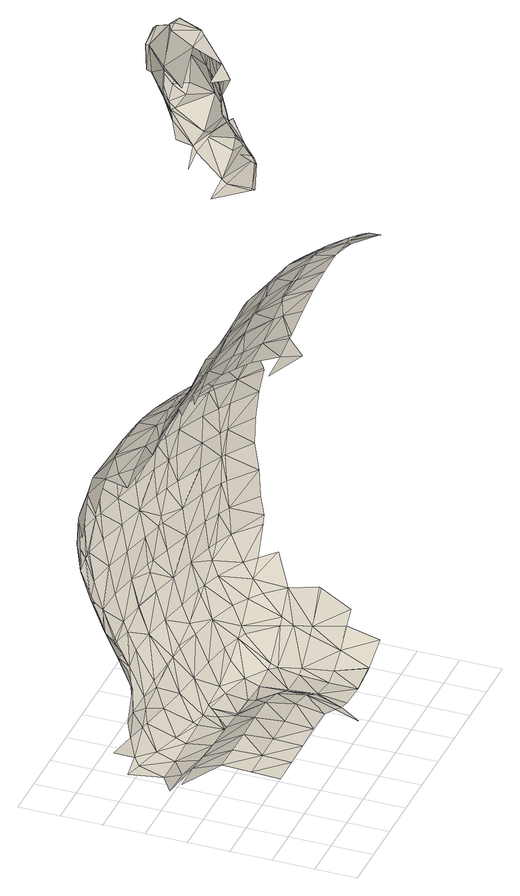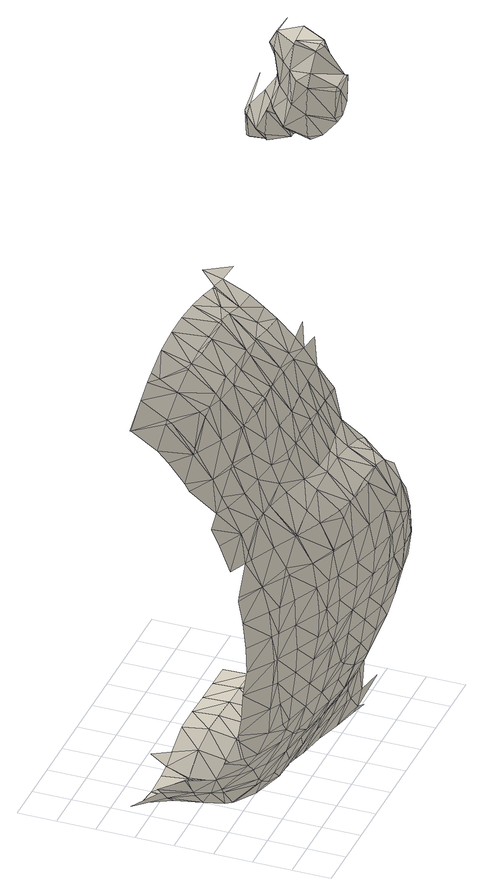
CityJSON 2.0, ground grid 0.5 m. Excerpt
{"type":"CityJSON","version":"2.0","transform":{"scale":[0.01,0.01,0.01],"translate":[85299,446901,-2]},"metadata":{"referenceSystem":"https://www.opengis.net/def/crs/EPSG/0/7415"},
"CityObjects":{
"otherconstruction1":{"type":"OtherConstruction","attributes":{"class":"art","conditionOfConstruction":"I wish it was really there, would be cool, no?"},"geometry":[{"type":"MultiSurface","lod":"2.3","boundaries":[[[0,1,2]],[[3,4,5]],[[6,7,8]],[[9,1,0]],[[10,11,12]],[[8,7,13]],[[14,15,3]],[[14,6,15]],[[3,16,4]],[[3,15,16]],[[6,8,15]],[[17,18,19]],[[20,21,22]],[[23,24,25]],[[16,15,8]],[[26,27,28]],[[1,29,30]],[[16,8,13]],[[31,32,33]],[[34,32,31]],[[35,25,36]],[[37,38,21]],[[39,40,26]],[[41,42,43]],[[10,33,44]],[[10,44,11]],[[29,45,30]],[[1,9,29]],[[46,19,22]],[[37,47,38]],[[4,48,49]],[[49,50,34]],[[43,42,51]],[[52,53,40]],[[4,16,48]],[[54,55,45]],[[19,46,17]],[[16,13,48]],[[56,57,9]],[[33,32,58]],[[34,58,32]],[[36,59,60]],[[61,22,21]],[[9,57,29]],[[48,50,49]],[[26,62,27]],[[59,63,60]],[[64,24,55]],[[54,45,29]],[[44,33,58]],[[11,44,65]],[[27,66,13]],[[60,63,67]],[[11,68,41]],[[22,61,46]],[[64,25,24]],[[34,50,58]],[[69,70,53]],[[51,70,69]],[[47,71,72]],[[73,74,75]],[[67,76,77]],[[13,78,48]],[[79,55,54]],[[80,81,82]],[[26,40,83]],[[84,21,38]],[[85,36,25]],[[80,86,87]],[[72,71,73]],[[41,88,42]],[[36,89,59]],[[82,81,75]],[[90,91,87]],[[76,92,77]],[[55,79,64]],[[13,66,78]],[[53,83,40]],[[89,63,59]],[[27,62,66]],[[93,57,56]],[[94,62,26]],[[89,67,63]],[[95,62,50]],[[11,65,68]],[[96,17,46]],[[48,95,50]],[[50,62,97]],[[77,92,98]],[[99,81,80]],[[21,84,61]],[[47,100,38]],[[44,58,65]],[[87,99,80]],[[93,29,57]],[[94,26,83]],[[101,102,103]],[[50,97,58]],[[85,25,64]],[[41,104,88]],[[98,105,106]],[[41,68,104]],[[107,108,109]],[[36,110,89]],[[100,47,72]],[[53,70,111]],[[51,111,70]],[[38,112,84]],[[109,102,101]],[[51,42,113]],[[48,78,114]],[[48,114,95]],[[66,62,95]],[[105,115,116]],[[97,62,94]],[[110,36,85]],[[117,118,108]],[[119,54,29]],[[118,117,115]],[[38,100,112]],[[56,120,93]],[[73,75,121]],[[121,75,81]],[[78,66,114]],[[114,66,95]],[[42,88,122]],[[103,102,91]],[[123,76,67]],[[124,72,73]],[[89,125,67]],[[83,53,111]],[[61,126,46]],[[46,127,96]],[[76,123,92]],[[128,79,54]],[[129,81,99]],[[119,29,93]],[[130,65,58]],[[87,129,99]],[[94,83,131]],[[132,58,97]],[[122,113,42]],[[133,88,104]],[[110,134,89]],[[65,130,68]],[[72,124,100]],[[135,64,79]],[[91,136,87]],[[121,124,73]],[[126,61,84]],[[51,113,111]],[[137,98,92]],[[134,138,89]],[[67,125,123]],[[46,126,127]],[[139,121,81]],[[83,140,131]],[[89,138,125]],[[133,122,88]],[[128,54,119]],[[68,141,104]],[[97,94,142]],[[105,143,115]],[[83,111,140]],[[139,81,144]],[[143,118,115]],[[91,102,145]],[[58,132,130]],[[146,85,64]],[[147,118,143]],[[144,81,129]],[[145,102,109]],[[104,141,133]],[[110,148,134]],[[149,84,112]],[[135,79,128]],[[123,137,92]],[[98,150,105]],[[68,130,141]],[[148,138,134]],[[108,151,109]],[[87,136,129]],[[142,94,131]],[[151,108,118]],[[152,110,85]],[[138,148,125]],[[141,122,133]],[[97,142,132]],[[121,153,124]],[[154,112,100]],[[118,147,151]],[[153,121,139]],[[120,155,93]],[[156,96,127]],[[146,64,135]],[[141,113,122]],[[136,91,145]],[[84,149,126]],[[105,157,143]],[[98,137,150]],[[158,111,113]],[[159,119,93]],[[113,160,158]],[[119,161,128]],[[110,152,148]],[[162,85,146]],[[163,131,140]],[[143,164,147]],[[112,154,149]],[[165,100,124]],[[130,132,166]],[[151,167,109]],[[85,162,152]],[[161,135,128]],[[109,167,145]],[[123,168,137]],[[136,169,129]],[[105,150,157]],[[130,170,141]],[[135,161,146]],[[171,124,153]],[[151,147,164]],[[111,172,140]],[[136,173,169]],[[155,159,93]],[[148,174,125]],[[168,175,137]],[[141,170,113]],[[142,131,163]],[[100,165,154]],[[176,123,125]],[[136,145,173]],[[166,177,130]],[[142,166,132]],[[153,139,178]],[[179,160,113]],[[126,180,127]],[[137,175,150]],[[181,139,144]],[[111,158,172]],[[130,177,170]],[[127,182,156]],[[119,183,161]],[[157,184,143]],[[158,160,185]],[[184,164,143]],[[152,186,148]],[[176,168,123]],[[140,187,163]],[[124,171,165]],[[186,188,148]],[[189,144,129]],[[119,159,183]],[[151,190,167]],[[151,191,190]],[[180,126,149]],[[172,187,140]],[[164,191,151]],[[148,188,174]],[[170,179,113]],[[127,180,182]],[[161,192,146]],[[153,178,171]],[[129,169,193]],[[125,174,176]],[[155,194,159]],[[195,167,190]],[[190,191,195]],[[196,175,168]],[[178,139,181]],[[173,197,169]],[[198,177,166]],[[199,166,142]],[[179,185,160]],[[144,200,181]],[[142,163,201]],[[197,173,145]],[[158,202,172]],[[194,203,159]],[[204,162,146]],[[185,202,158]],[[205,150,175]],[[177,198,170]],[[154,206,149]],[[200,144,189]],[[183,192,161]],[[159,203,183]],[[207,145,167]],[[142,201,199]],[[163,187,201]],[[191,164,208]],[[206,154,165]],[[164,184,208]],[[166,199,198]],[[209,152,162]],[[196,168,176]],[[208,195,191]],[[210,184,157]],[[198,179,170]],[[150,211,157]],[[193,189,129]],[[195,207,167]],[[212,194,155]],[[209,186,152]],[[149,213,180]],[[192,214,146]],[[199,201,187]],[[169,197,193]],[[199,187,172]],[[205,175,196]],[[215,179,198]],[[182,216,156]],[[217,188,186]],[[215,185,179]],[[146,214,204]],[[218,165,171]],[[145,219,197]],[[149,206,213]],[[172,202,220]],[[208,184,210]],[[202,185,220]],[[219,145,207]],[[198,199,220]],[[220,215,198]],[[199,172,220]],[[162,204,209]],[[211,150,205]],[[221,203,194]],[[220,185,215]],[[222,171,178]],[[223,174,188]],[[224,195,208]],[[211,210,157]],[[225,183,203]],[[195,224,207]],[[156,216,226]],[[178,181,227]],[[165,218,206]],[[228,176,174]],[[180,229,182]],[[217,186,209]],[[200,230,181]],[[221,194,212]],[[231,188,217]],[[192,232,214]],[[171,222,218]],[[233,208,210]],[[188,231,223]],[[234,192,183]],[[232,204,214]],[[208,233,224]],[[235,200,189]],[[225,203,221]],[[178,227,222]],[[211,236,210]],[[237,196,176]],[[210,236,233]],[[204,232,209]],[[182,229,216]],[[235,189,193]],[[180,213,238]],[[174,223,228]],[[227,181,239]],[[193,197,240]],[[206,241,213]],[[192,234,232]],[[242,205,196]],[[181,230,239]],[[243,183,225]],[[197,219,244]],[[230,200,235]],[[176,228,237]],[[206,218,245]],[[246,219,207]],[[247,211,205]],[[183,243,234]],[[209,248,217]],[[229,180,238]],[[248,231,217]],[[249,207,224]],[[249,224,233]],[[218,222,245]],[[250,236,211]],[[251,233,236]],[[248,223,231]],[[240,235,193]],[[245,241,206]],[[213,241,238]],[[252,221,212]],[[245,222,227]],[[232,253,209]],[[196,237,242]],[[240,197,244]],[[216,254,226]],[[205,242,247]],[[234,255,232]],[[244,219,246]],[[209,253,248]],[[256,227,239]],[[246,207,249]],[[257,225,221]],[[255,258,232]],[[239,230,256]],[[211,247,250]],[[233,251,249]],[[236,250,251]],[[232,258,253]],[[256,230,235]],[[240,259,235]],[[229,238,260]],[[261,228,223]],[[226,254,262]],[[259,240,263]],[[248,261,223]],[[263,240,244]],[[228,264,237]],[[245,227,265]],[[229,266,216]],[[267,241,245]],[[268,243,225]],[[238,241,269]],[[238,270,260]],[[257,221,252]],[[256,265,227]],[[264,242,237]],[[253,271,248]],[[238,269,270]],[[264,247,242]],[[272,234,243]],[[271,273,248]],[[274,225,257]],[[269,241,267]],[[228,275,264]],[[248,273,261]],[[216,266,254]],[[276,235,259]],[[272,255,234]],[[267,245,265]],[[225,274,268]],[[256,235,277]],[[260,278,229]],[[262,279,280]],[[259,263,276]],[[275,228,261]],[[281,263,244]],[[282,244,246]],[[270,283,260]],[[284,258,255]],[[285,246,249]],[[256,286,265]],[[279,262,254]],[[243,268,272]],[[285,249,251]],[[286,256,287]],[[288,250,247]],[[264,289,247]],[[288,251,250]],[[229,278,266]],[[290,253,258]],[[277,235,276]],[[287,256,277]],[[269,291,270]],[[252,292,257]],[[276,263,281]],[[293,271,253]],[[275,294,264]],[[293,273,271]],[[284,255,272]],[[244,295,281]],[[269,267,291]],[[295,244,282]],[[260,283,278]],[[292,274,257]],[[282,246,285]],[[294,296,264]],[[297,267,265]],[[298,261,273]],[[299,258,284]],[[264,296,289]],[[247,289,288]],[[251,300,285]],[[258,299,290]],[[292,268,274]],[[300,251,288]],[[270,291,283]],[[252,301,292]],[[254,302,279]],[[253,290,293]],[[303,265,286]],[[266,304,254]],[[305,275,261]],[[286,287,303]],[[298,273,293]],[[291,267,297]],[[306,287,277]],[[281,295,307]],[[295,282,307]],[[266,278,304]],[[308,261,298]],[[279,309,310]],[[265,311,297]],[[312,294,275]],[[254,304,302]],[[313,272,268]],[[314,277,276]],[[311,265,303]],[[302,309,279]],[[261,308,305]],[[292,315,268]],[[314,276,281]],[[294,312,296]],[[301,316,292]],[[317,282,285]],[[272,318,284]],[[303,287,306]],[[319,289,296]],[[307,282,317]],[[307,314,281]],[[316,320,292]],[[318,299,284]],[[278,283,321]],[[275,305,312]],[[322,288,289]],[[277,323,306]],[[324,285,300]],[[318,290,299]],[[322,300,288]],[[268,315,313]],[[323,277,314]],[[292,320,315]],[[309,302,304]],[[291,325,283]],[[272,313,318]],[[304,278,321]],[[326,293,290]],[[312,319,296]],[[327,317,285]],[[304,328,309]],[[329,310,309]],[[330,316,301]],[[331,307,317]],[[332,298,293]],[[291,297,325]],[[319,333,289]],[[307,331,314]],[[327,285,334]],[[333,322,289]],[[334,285,324]],[[330,320,316]],[[324,300,322]],[[335,308,298]],[[311,336,297]],[[318,326,290]],[[283,325,321]],[[328,304,321]],[[317,337,331]],[[301,338,330]],[[337,317,327]],[[339,311,303]],[[332,293,326]],[[320,340,315]],[[312,341,319]],[[342,305,308]],[[313,343,318]],[[303,306,339]],[[341,333,319]],[[344,313,315]],[[325,297,345]],[[346,298,332]],[[328,347,309]],[[343,348,318]],[[309,349,329]],[[323,350,306]],[[298,346,335]],[[318,348,326]],[[297,336,345]],[[351,312,305]],[[340,320,330]],[[352,322,333]],[[353,323,314]],[[327,334,354]],[[336,311,339]],[[351,341,312]],[[308,335,342]],[[355,314,331]],[[340,344,315]],[[355,331,337]],[[334,324,356]],[[324,322,356]],[[309,347,349]],[[328,321,357]],[[358,337,327]],[[341,359,333]],[[360,343,313]],[[339,306,361]],[[362,330,338]],[[356,322,352]],[[305,342,351]],[[306,350,361]],[[356,354,334]],[[344,360,313]],[[321,325,357]],[[359,352,333]],[[363,348,343]],[[350,323,353]],[[362,340,330]],[[354,358,327]],[[363,326,348]],[[353,314,355]],[[332,364,346]],[[365,332,326]],[[359,341,351]],[[347,328,366]],[[340,367,344]],[[349,368,329]],[[328,357,366]],[[337,358,355]],[[364,335,346]],[[325,345,369]],[[370,342,335]],[[367,371,344]],[[345,336,369]],[[372,356,352]],[[373,354,356]],[[364,370,335]],[[369,336,339]],[[343,360,363]],[[344,371,360]],[[370,351,342]],[[359,372,352]],[[357,325,369]],[[362,374,340]],[[375,339,361]],[[354,373,358]],[[347,376,349]],[[329,368,377]],[[370,359,351]],[[365,326,363]],[[332,378,364]],[[361,350,375]],[[349,376,368]],[[379,356,372]],[[375,350,353]],[[356,379,373]],[[329,377,380]],[[378,332,365]],[[381,367,340]],[[347,366,376]],[[366,357,382]],[[383,369,339]],[[382,357,369]],[[375,384,339]],[[374,381,340]],[[364,385,370]],[[386,371,367]],[[380,377,368]],[[370,387,359]],[[388,353,355]],[[389,365,363]],[[383,339,384]],[[390,368,376]],[[391,375,353]],[[378,392,364]],[[382,369,393]],[[394,355,358]],[[395,372,359]],[[389,378,365]],[[396,360,371]],[[368,390,380]],[[397,358,373]],[[398,379,372]],[[392,399,364]],[[398,373,379]],[[400,367,381]],[[393,369,383]],[[364,399,385]],[[376,366,401]],[[385,387,370]],[[366,382,402]],[[367,400,386]],[[360,403,363]],[[375,404,384]],[[391,353,405]],[[405,353,388]],[[387,395,359]],[[376,406,390]],[[403,389,363]],[[404,375,391]],[[382,393,402]],[[388,355,394]],[[371,386,396]],[[407,372,395]],[[394,358,397]],[[372,407,398]],[[397,373,398]],[[389,408,378]],[[409,400,381]],[[402,393,383]],[[410,392,378]],[[406,376,401]],[[360,396,403]],[[383,384,411]],[[412,381,374]],[[413,380,390]],[[366,402,401]],[[411,384,404]],[[409,414,400]],[[415,399,392]],[[406,416,390]],[[414,386,400]],[[417,395,387]],[[409,381,412]],[[403,408,389]],[[418,385,399]],[[419,383,411]],[[419,402,383]],[[391,405,420]],[[408,410,378]],[[421,412,374]],[[390,416,422]],[[414,396,386]],[[406,401,416]],[[405,388,423]],[[413,390,422]],[[414,403,396]],[[385,424,387]],[[407,395,425]],[[426,404,391]],[[427,392,410]],[[425,395,417]],[[428,411,404]],[[401,402,419]],[[398,407,429]],[[423,420,405]],[[388,394,430]],[[392,427,415]],[[409,431,414]],[[424,417,387]],[[394,397,432]],[[397,398,432]],[[399,415,418]],[[419,411,433]],[[431,409,412]],[[420,434,391]],[[429,407,425]],[[428,404,426]],[[430,423,388]],[[385,418,424]],[[435,422,416]],[[433,411,428]],[[416,401,436]],[[403,437,408]],[[424,425,417]],[[401,419,436]],[[414,438,403]],[[432,398,429]],[[434,426,391]],[[432,430,394]],[[437,410,408]],[[434,420,423]],[[419,433,436]],[[431,439,414]],[[437,427,410]],[[416,440,435]],[[441,429,425]],[[436,433,428]],[[427,442,415]],[[439,438,414]],[[443,423,430]],[[403,444,437]],[[441,425,424]],[[416,436,445]],[[442,418,415]],[[423,443,434]],[[440,416,445]],[[438,444,403]],[[446,432,429]],[[424,418,442]],[[446,429,441]],[[447,430,432]],[[428,426,448]],[[430,447,443]],[[449,432,446]],[[432,449,447]],[[437,450,427]],[[427,451,442]],[[436,428,452]],[[426,434,453]],[[428,448,452]],[[442,454,424]],[[450,455,427]],[[456,441,424]],[[457,434,443]],[[453,448,426]],[[456,446,441]],[[458,443,447]],[[458,447,449]],[[427,455,451]],[[459,449,446]],[[454,460,424]],[[457,453,434]],[[460,456,424]],[[457,443,461]],[[461,443,458]],[[462,446,456]],[[449,459,458]],[[446,462,459]]]}]}
},
"vertices":[
[64,58,685],[64,84,678],[29,84,674],[64,112,925],[64,118,935],[29,118,958],[64,118,889],[30,153,891],[64,147,891],[92,84,685],[64,143,1029],[64,153,1048],[29,153,1044],[64,153,896],[64,114,891],[66,118,891],[73,118,925],[98,84,123],[64,84,122],[64,118,123],[29,187,112],[64,187,112],[64,153,124],[29,172,616],[64,176,616],[64,187,604],[64,187,932],[64,183,925],[29,179,925],[98,118,667],[64,118,663],[62,153,994],[64,154,994],[64,153,1006],[64,153,982],[29,187,598],[64,204,582],[29,201,100],[64,200,100],[29,194,960],[64,211,960],[64,187,1062],[64,221,1029],[30,187,1029],[75,153,1029],[64,137,650],[98,118,124],[64,221,92],[98,139,925],[64,138,960],[85,153,960],[64,221,1025],[29,200,994],[64,221,987],[98,141,650],[64,153,638],[98,84,686],[98,87,685],[98,169,994],[64,221,549],[51,221,547],[98,153,123],[86,172,941],[64,222,547],[98,181,616],[98,173,1029],[98,184,925],[64,235,513],[98,187,1057],[62,221,994],[64,223,994],[44,256,100],[64,251,100],[64,256,110],[29,267,135],[64,261,135],[64,256,490],[42,256,479],[98,153,913],[98,153,642],[57,256,204],[64,258,169],[43,256,169],[84,221,960],[98,187,107],[98,187,609],[42,256,238],[64,276,238],[85,221,1063],[81,221,547],[29,256,267],[64,290,266],[64,275,479],[132,107,685],[98,187,930],[98,153,955],[132,84,124],[98,160,960],[64,290,469],[64,260,204],[98,221,92],[39,290,307],[64,293,272],[60,290,272],[98,190,1063],[64,311,444],[32,290,444],[29,290,326],[64,320,341],[64,308,307],[98,205,582],[98,249,994],[98,193,100],[98,252,1029],[105,153,925],[64,322,410],[29,304,410],[29,306,375],[64,324,375],[132,118,678],[132,84,696],[88,256,135],[98,227,1063],[98,256,500],[98,243,100],[98,240,513],[132,153,123],[132,118,125],[132,152,650],[98,275,204],[113,187,1029],[98,221,953],[119,187,994],[98,221,1065],[98,221,547],[132,153,650],[91,290,238],[93,290,479],[98,221,546],[98,256,154],[98,229,960],[112,221,1063],[132,187,960],[74,324,410],[98,258,169],[98,306,272],[132,183,616],[66,324,375],[107,221,547],[132,187,104],[98,318,444],[90,324,341],[132,207,582],[98,254,135],[132,190,100],[167,84,703],[167,84,125],[98,324,423],[101,256,994],[158,118,685],[98,256,1029],[136,153,650],[132,187,611],[132,221,950],[98,328,375],[132,221,95],[132,197,994],[98,317,307],[98,290,480],[98,290,233],[132,221,1044],[132,233,100],[132,256,983],[98,292,238],[132,246,513],[98,291,479],[132,256,506],[132,203,1029],[132,248,135],[132,256,1033],[167,153,124],[132,256,161],[167,118,127],[167,153,656],[98,327,410],[132,260,1029],[132,221,552],[132,237,960],[132,223,547],[132,280,204],[98,324,340],[98,325,341],[167,158,650],[132,290,226],[167,118,687],[102,324,341],[132,290,483],[132,295,238],[142,221,1029],[147,221,994],[132,259,169],[142,221,960],[132,262,994],[167,121,685],[167,187,615],[132,295,479],[167,189,100],[132,312,307],[122,324,375],[167,211,582],[127,324,410],[132,316,444],[201,84,707],[167,187,103],[167,186,616],[137,256,1029],[201,118,129],[167,221,553],[167,221,98],[132,305,272],[142,256,994],[201,118,687],[167,226,100],[167,246,513],[132,319,341],[201,122,685],[201,84,124],[167,242,135],[167,256,506],[201,153,123],[167,257,169],[167,223,547],[175,187,616],[132,322,375],[201,159,650],[167,278,204],[132,323,410],[167,290,480],[197,187,100],[167,256,167],[165,290,238],[186,204,101],[167,292,479],[201,153,657],[167,299,272],[184,221,100],[167,304,307],[167,310,444],[180,221,547],[167,310,341],[167,317,410],[167,315,375],[235,84,707],[201,208,582],[235,118,120],[201,187,619],[183,256,169],[235,118,687],[201,190,616],[167,290,238],[201,186,100],[201,240,513],[235,84,109],[167,290,239],[178,290,479],[201,238,135],[235,153,114],[201,221,104],[235,153,660],[201,219,100],[201,187,100],[201,218,547],[235,163,650],[201,221,537],[235,122,685],[201,256,502],[201,283,238],[201,272,204],[235,177,100],[254,84,100],[235,57,100],[201,290,262],[201,296,307],[235,187,97],[235,187,623],[201,302,341],[201,254,169],[201,256,173],[201,308,410],[201,302,444],[235,204,582],[235,214,100],[259,118,685],[235,211,547],[201,285,479],[201,293,272],[201,290,470],[235,221,107],[235,221,523],[235,192,616],[201,307,375],[270,84,703],[268,118,100],[235,249,169],[263,153,100],[235,256,493],[235,256,182],[211,290,272],[235,230,513],[270,118,100],[270,84,96],[235,234,135],[235,273,479],[270,159,650],[235,275,238],[270,153,657],[270,115,685],[227,290,307],[265,187,616],[234,290,444],[270,118,683],[270,187,94],[235,296,410],[235,265,204],[235,298,375],[270,205,100],[270,199,582],[235,290,316],[270,153,97],[304,84,94],[304,95,685],[235,283,272],[270,207,547],[235,290,442],[235,295,341],[270,223,513],[270,228,135],[235,288,307],[304,84,691],[270,243,169],[304,118,671],[235,290,444],[270,256,480],[270,186,616],[290,153,650],[270,221,120],[270,221,515],[304,153,96],[270,187,613],[304,118,94],[270,259,204],[270,257,479],[249,290,410],[270,268,238],[253,290,341],[270,273,272],[258,290,375],[297,187,100],[270,278,307],[270,277,444],[304,173,616],[270,256,197],[317,84,685],[304,187,586],[288,221,513],[304,189,582],[304,178,100],[304,146,650],[320,118,100],[293,221,135],[272,256,479],[304,153,644],[270,282,410],[270,284,341],[339,84,673],[281,256,204],[312,153,100],[338,84,100],[304,203,547],[270,285,375],[339,84,100],[339,118,653],[304,187,103],[304,221,145],[304,232,169],[304,240,479],[339,153,621],[304,256,453],[304,264,272],[309,187,582],[339,118,115],[304,256,223],[304,220,513],[304,217,135],[304,268,307],[304,260,444],[339,156,616],[304,270,341],[304,268,375],[304,221,510],[339,123,650],[339,173,135],[333,187,135],[339,176,582],[304,249,204],[304,260,238],[339,153,127],[304,267,410],[339,187,560],[344,118,650],[339,195,547],[323,221,169],[372,84,650],[373,84,116],[345,153,616],[339,221,490],[345,153,135],[311,256,444],[339,225,479],[339,187,143],[316,256,238],[373,83,650],[359,118,135],[324,256,272],[339,239,444],[325,256,410],[339,233,204],[339,212,513],[339,221,185],[329,256,375],[332,256,307],[373,118,630],[334,256,341],[339,209,169],[339,247,238],[373,118,148],[359,187,169],[357,187,547],[373,153,591],[373,132,616],[373,153,168],[339,248,410],[349,221,479],[339,249,272],[373,159,582],[373,156,169],[339,251,375],[339,252,307],[354,221,204],[339,254,341],[373,187,534],[373,211,479],[373,204,204],[370,221,238],[371,221,444],[373,197,513],[373,227,410],[373,221,249],[373,227,307],[373,232,341],[373,221,440],[373,225,272],[373,231,375]
]}
